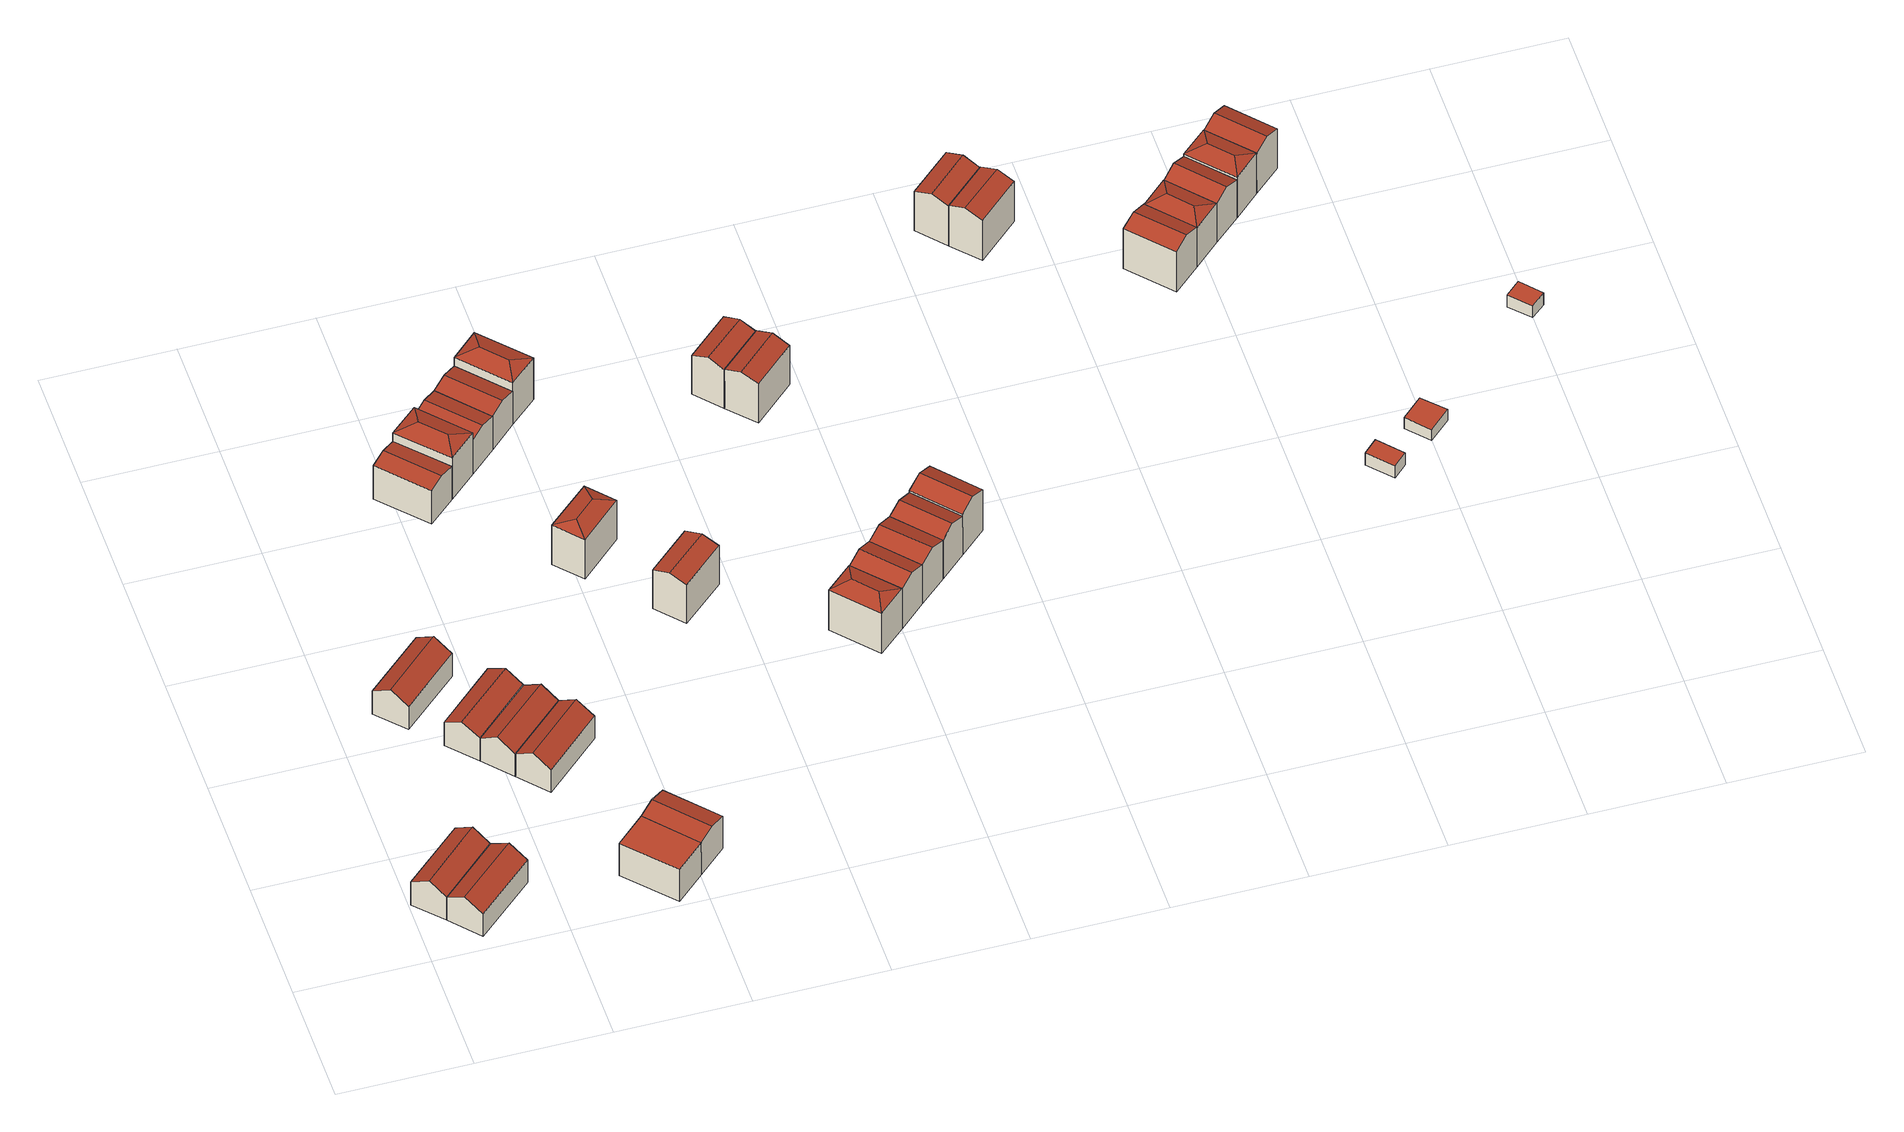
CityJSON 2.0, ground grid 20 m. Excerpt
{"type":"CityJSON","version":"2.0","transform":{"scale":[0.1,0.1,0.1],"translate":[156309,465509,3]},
"CityObjects":{
"building1":{"type":"Building","attributes":{"b3_bag_bag_overlap":0,"b3_bouwlagen":2,"b3_dak_type":"slanted","b3_extrusie":"standard","b3_h_dak_50p":6.68,"b3_h_dak_70p":7.96,"b3_h_dak_max":9.55,"b3_h_dak_min":6.18,"b3_h_maaiveld":3.21,"b3_is_glas_dak":false,"b3_kas_warenhuis":false,"b3_kwaliteitsindicator":true,"b3_mutatie_ahn3_ahn4":false,"b3_mutatie_ahn4_ahn5":false,"b3_n_nok":0,"b3_n_vlakken":2,"b3_opp_buitenmuur":53.81,"b3_opp_dak_plat":29.2,"b3_opp_dak_schuin":42.53,"b3_opp_grond":67.1,"b3_opp_scheidingsmuur":93.98,"b3_rmse_lod12":1.3,"b3_rmse_lod13":1.3,"b3_rmse_lod22":0.0344,"b3_t_run":37,"b3_val3dity_lod12":"[]","b3_val3dity_lod13":"[]","b3_val3dity_lod22":"[]","b3_volume_lod12":309.08,"b3_volume_lod13":309.08,"b3_volume_lod22":268.26,"geconstateerd":false,"oorspronkelijkbouwjaar":1988,"status":"Pand in gebruik"},"children":["building1-1"]},
"building1-1":{"type":"BuildingPart","parents":["building1"],"geometry":[{"type":"Solid","lod":"2.2","boundaries":[[[[0,1,2,3]],[[4,5,6,1,0]],[[7,6,5,8]],[[6,7,2,1]],[[7,8,9,3,2]],[[4,9,8,5]],[[9,4,0,3]]]],"semantics":{"surfaces":[{"type":"GroundSurface"},{"type":"WallSurface"},{"type":"RoofSurface"}],"values":[[0,1,2,1,1,2,1]]}}]},
"building2":{"type":"Building","attributes":{"b3_bag_bag_overlap":0,"b3_bouwlagen":2,"b3_dak_type":"slanted","b3_extrusie":"standard","b3_h_dak_50p":6.63,"b3_h_dak_70p":7.86,"b3_h_dak_max":9.57,"b3_h_dak_min":6.19,"b3_h_maaiveld":3.19,"b3_is_glas_dak":false,"b3_kas_warenhuis":false,"b3_kwaliteitsindicator":true,"b3_mutatie_ahn3_ahn4":false,"b3_mutatie_ahn4_ahn5":false,"b3_n_nok":0,"b3_n_vlakken":2,"b3_opp_buitenmuur":103.53,"b3_opp_dak_plat":30.66,"b3_opp_dak_schuin":43.78,"b3_opp_grond":69.69,"b3_opp_scheidingsmuur":47.04,"b3_rmse_lod12":1.31,"b3_rmse_lod13":1.31,"b3_rmse_lod22":0.0395,"b3_t_run":40,"b3_val3dity_lod12":"[]","b3_val3dity_lod13":"[]","b3_val3dity_lod22":"[]","b3_volume_lod12":323.99,"b3_volume_lod13":323.99,"b3_volume_lod22":280.21,"geconstateerd":false,"oorspronkelijkbouwjaar":1988,"status":"Pand in gebruik"},"children":["building2-1"]},
"building2-1":{"type":"BuildingPart","parents":["building2"],"geometry":[{"type":"Solid","lod":"2.2","boundaries":[[[[3,10,11,0]],[[9,12,13,10,3]],[[14,13,12,15]],[[13,14,11,10]],[[14,15,4,0,11]],[[9,4,15,12]],[[4,9,3,0]]]],"semantics":{"surfaces":[{"type":"GroundSurface"},{"type":"WallSurface"},{"type":"RoofSurface"}],"values":[[0,1,2,1,1,2,1]]}}]},
"building3":{"type":"Building","attributes":{"b3_bag_bag_overlap":0,"b3_bouwlagen":2,"b3_dak_type":"slanted","b3_extrusie":"standard","b3_h_dak_50p":6.63,"b3_h_dak_70p":7.82,"b3_h_dak_max":9.53,"b3_h_dak_min":6.21,"b3_h_maaiveld":3.19,"b3_is_glas_dak":false,"b3_kas_warenhuis":false,"b3_kwaliteitsindicator":true,"b3_mutatie_ahn3_ahn4":false,"b3_mutatie_ahn4_ahn5":false,"b3_n_nok":0,"b3_n_vlakken":2,"b3_opp_buitenmuur":102.47,"b3_opp_dak_plat":29.92,"b3_opp_dak_schuin":42.97,"b3_opp_grond":68.29,"b3_opp_scheidingsmuur":46.35,"b3_rmse_lod12":1.29,"b3_rmse_lod13":1.29,"b3_rmse_lod22":0.0383,"b3_t_run":54,"b3_val3dity_lod12":"[]","b3_val3dity_lod13":"[]","b3_val3dity_lod22":"[]","b3_volume_lod12":317.81,"b3_volume_lod13":317.81,"b3_volume_lod22":274.1,"geconstateerd":false,"oorspronkelijkbouwjaar":1988,"status":"Pand in gebruik"},"children":["building3-1"]},
"building3-1":{"type":"BuildingPart","parents":["building3"],"geometry":[{"type":"Solid","lod":"2.2","boundaries":[[[[16,17,18,19]],[[20,21,22,17,16]],[[23,22,21,24]],[[22,23,18,17]],[[23,24,25,19,18]],[[20,25,24,21]],[[25,20,16,19]]]],"semantics":{"surfaces":[{"type":"GroundSurface"},{"type":"WallSurface"},{"type":"RoofSurface"}],"values":[[0,1,2,1,1,2,1]]}}]},
"building4":{"type":"Building","attributes":{"b3_bag_bag_overlap":0,"b3_bouwlagen":2,"b3_dak_type":"slanted","b3_extrusie":"standard","b3_h_dak_50p":6.64,"b3_h_dak_70p":7.89,"b3_h_dak_max":9.53,"b3_h_dak_min":6.2,"b3_h_maaiveld":3.2,"b3_is_glas_dak":false,"b3_kas_warenhuis":false,"b3_kwaliteitsindicator":true,"b3_mutatie_ahn3_ahn4":false,"b3_mutatie_ahn4_ahn5":false,"b3_n_nok":0,"b3_n_vlakken":2,"b3_opp_buitenmuur":53.57,"b3_opp_dak_plat":29.32,"b3_opp_dak_schuin":41.68,"b3_opp_grond":66.52,"b3_opp_scheidingsmuur":93.16,"b3_rmse_lod12":1.3,"b3_rmse_lod13":1.3,"b3_rmse_lod22":0.0299,"b3_t_run":47,"b3_val3dity_lod12":"[]","b3_val3dity_lod13":"[]","b3_val3dity_lod22":"[]","b3_volume_lod12":310.29,"b3_volume_lod13":310.29,"b3_volume_lod22":265.9,"geconstateerd":false,"oorspronkelijkbouwjaar":1988,"status":"Pand in gebruik"},"children":["building4-1"]},
"building4-1":{"type":"BuildingPart","parents":["building4"],"geometry":[{"type":"Solid","lod":"2.2","boundaries":[[[[26,27,28,29]],[[30,31,32,33]],[[31,30,27,26]],[[30,33,34,28,27]],[[35,34,33,32]],[[34,35,29,28]],[[35,32,31,26,29]]]],"semantics":{"surfaces":[{"type":"GroundSurface"},{"type":"RoofSurface"},{"type":"WallSurface"}],"values":[[0,1,2,2,1,2,2]]}}]},
"building5":{"type":"Building","attributes":{"b3_bag_bag_overlap":0,"b3_bouwlagen":2,"b3_dak_type":"slanted","b3_extrusie":"standard","b3_h_dak_50p":6.59,"b3_h_dak_70p":7.83,"b3_h_dak_max":9.55,"b3_h_dak_min":6.19,"b3_h_maaiveld":3.2,"b3_is_glas_dak":false,"b3_kas_warenhuis":false,"b3_kwaliteitsindicator":true,"b3_mutatie_ahn3_ahn4":false,"b3_mutatie_ahn4_ahn5":false,"b3_n_nok":0,"b3_n_vlakken":2,"b3_opp_buitenmuur":53.67,"b3_opp_dak_plat":28.93,"b3_opp_dak_schuin":42.13,"b3_opp_grond":66.53,"b3_opp_scheidingsmuur":93.05,"b3_rmse_lod12":1.3,"b3_rmse_lod13":1.3,"b3_rmse_lod22":0.0255,"b3_t_run":35,"b3_val3dity_lod12":"[]","b3_val3dity_lod13":"[]","b3_val3dity_lod22":"[]","b3_volume_lod12":308.36,"b3_volume_lod13":308.36,"b3_volume_lod22":265.51,"geconstateerd":false,"oorspronkelijkbouwjaar":1988,"status":"Pand in gebruik"},"children":["building5-1"]},
"building5-1":{"type":"BuildingPart","parents":["building5"],"geometry":[{"type":"Solid","lod":"2.2","boundaries":[[[[28,36,37,29]],[[38,39,40,36,28]],[[41,40,39,42]],[[40,41,37,36]],[[41,42,43,29,37]],[[38,43,42,39]],[[43,38,28,29]]]],"semantics":{"surfaces":[{"type":"GroundSurface"},{"type":"WallSurface"},{"type":"RoofSurface"}],"values":[[0,1,2,1,1,2,1]]}}]},
"building6":{"type":"Building","attributes":{"b3_bag_bag_overlap":0,"b3_bouwlagen":2,"b3_dak_type":"slanted","b3_extrusie":"standard","b3_h_dak_50p":9.32,"b3_h_dak_70p":9.84,"b3_h_dak_max":10.56,"b3_h_dak_min":6.41,"b3_h_maaiveld":3.27,"b3_h_nok":10.6,"b3_is_glas_dak":false,"b3_kas_warenhuis":false,"b3_kwaliteitsindicator":true,"b3_mutatie_ahn3_ahn4":false,"b3_mutatie_ahn4_ahn5":false,"b3_n_nok":1,"b3_n_vlakken":3,"b3_opp_buitenmuur":58.43,"b3_opp_dak_plat":0,"b3_opp_dak_schuin":63.85,"b3_opp_grond":56.92,"b3_opp_scheidingsmuur":113.24,"b3_rmse_lod12":1.28,"b3_rmse_lod13":1.28,"b3_rmse_lod22":0.0562,"b3_t_run":38,"b3_val3dity_lod12":"[]","b3_val3dity_lod13":"[]","b3_val3dity_lod22":"[]","b3_volume_lod12":373.23,"b3_volume_lod13":373.23,"b3_volume_lod22":336.68,"geconstateerd":false,"oorspronkelijkbouwjaar":1988,"status":"Pand in gebruik"},"children":["building6-1"]},
"building6-1":{"type":"BuildingPart","parents":["building6"],"geometry":[{"type":"Solid","lod":"2.2","boundaries":[[[[44,45,46,47]],[[48,49,50,51]],[[51,50,45,44]],[[50,49,46,45]],[[49,48,47,46]],[[48,51,44,47]]]],"semantics":{"surfaces":[{"type":"GroundSurface"},{"type":"RoofSurface"},{"type":"WallSurface"}],"values":[[0,1,2,2,2,2]]}}]},
"building7":{"type":"Building","attributes":{"b3_bag_bag_overlap":0,"b3_bouwlagen":2,"b3_dak_type":"slanted","b3_extrusie":"standard","b3_h_dak_50p":6.61,"b3_h_dak_70p":7.84,"b3_h_dak_max":9.54,"b3_h_dak_min":6.19,"b3_h_maaiveld":3.2,"b3_is_glas_dak":false,"b3_kas_warenhuis":false,"b3_kwaliteitsindicator":true,"b3_mutatie_ahn3_ahn4":false,"b3_mutatie_ahn4_ahn5":false,"b3_n_nok":0,"b3_n_vlakken":2,"b3_opp_buitenmuur":53.47,"b3_opp_dak_plat":29.89,"b3_opp_dak_schuin":41.05,"b3_opp_grond":66.52,"b3_opp_scheidingsmuur":92.93,"b3_rmse_lod12":1.3,"b3_rmse_lod13":1.3,"b3_rmse_lod22":0.0457,"b3_t_run":44,"b3_val3dity_lod12":"[]","b3_val3dity_lod13":"[]","b3_val3dity_lod22":"[]","b3_volume_lod12":308.3,"b3_volume_lod13":308.3,"b3_volume_lod22":265.77,"geconstateerd":false,"oorspronkelijkbouwjaar":1988,"status":"Pand in gebruik"},"children":["building7-1"]},
"building7-1":{"type":"BuildingPart","parents":["building7"],"geometry":[{"type":"Solid","lod":"2.2","boundaries":[[[[37,36,52,53]],[[40,41,54,55]],[[41,40,36,37]],[[40,55,56,52,36]],[[57,56,55,54]],[[56,57,53,52]],[[57,54,41,37,53]]]],"semantics":{"surfaces":[{"type":"GroundSurface"},{"type":"RoofSurface"},{"type":"WallSurface"}],"values":[[0,1,2,2,1,2,2]]}}]},
"building8":{"type":"Building","attributes":{"b3_bag_bag_overlap":0,"b3_bouwlagen":2,"b3_dak_type":"slanted","b3_extrusie":"standard","b3_h_dak_50p":9.32,"b3_h_dak_70p":9.81,"b3_h_dak_max":10.58,"b3_h_dak_min":6.41,"b3_h_maaiveld":3.27,"b3_h_nok":10.6,"b3_is_glas_dak":false,"b3_kas_warenhuis":false,"b3_kwaliteitsindicator":true,"b3_mutatie_ahn3_ahn4":false,"b3_mutatie_ahn4_ahn5":false,"b3_n_nok":1,"b3_n_vlakken":3,"b3_opp_buitenmuur":55.81,"b3_opp_dak_plat":0,"b3_opp_dak_schuin":61.69,"b3_opp_grond":55.01,"b3_opp_scheidingsmuur":113.71,"b3_rmse_lod12":1.32,"b3_rmse_lod13":1.32,"b3_rmse_lod22":0.0422,"b3_t_run":38,"b3_val3dity_lod12":"[]","b3_val3dity_lod13":"[]","b3_val3dity_lod22":"[]","b3_volume_lod12":361.34,"b3_volume_lod13":361.34,"b3_volume_lod22":324.46,"geconstateerd":false,"oorspronkelijkbouwjaar":1988,"status":"Pand in gebruik"},"children":["building8-1"]},
"building8-1":{"type":"BuildingPart","parents":["building8"],"geometry":[{"type":"Solid","lod":"2.2","boundaries":[[[[58,44,47,59]],[[60,61,51,44,58]],[[48,51,61,62]],[[51,48,47,44]],[[48,62,63,59,47]],[[60,63,62,61]],[[63,60,58,59]]]],"semantics":{"surfaces":[{"type":"GroundSurface"},{"type":"WallSurface"},{"type":"RoofSurface"}],"values":[[0,1,2,1,1,2,1]]}}]},
"building9":{"type":"Building","attributes":{"b3_bag_bag_overlap":0,"b3_bouwlagen":2,"b3_dak_type":"slanted","b3_extrusie":"standard","b3_h_dak_50p":9.54,"b3_h_dak_70p":9.97,"b3_h_dak_max":10.55,"b3_h_dak_min":8.56,"b3_h_maaiveld":3.22,"b3_h_nok":10.55,"b3_is_glas_dak":false,"b3_kas_warenhuis":false,"b3_kwaliteitsindicator":true,"b3_mutatie_ahn3_ahn4":false,"b3_mutatie_ahn4_ahn5":false,"b3_n_nok":1,"b3_n_vlakken":2,"b3_opp_buitenmuur":58.13,"b3_opp_dak_plat":0,"b3_opp_dak_schuin":54.65,"b3_opp_grond":50.23,"b3_opp_scheidingsmuur":117.81,"b3_rmse_lod12":0.895,"b3_rmse_lod13":0.895,"b3_rmse_lod22":0.387,"b3_t_run":27,"b3_val3dity_lod12":"[]","b3_val3dity_lod13":"[]","b3_val3dity_lod22":"[]","b3_volume_lod12":338.14,"b3_volume_lod13":338.14,"b3_volume_lod22":318.32,"geconstateerd":false,"oorspronkelijkbouwjaar":1988,"status":"Pand in gebruik"},"children":["building9-1"]},
"building9-1":{"type":"BuildingPart","parents":["building9"],"geometry":[{"type":"Solid","lod":"2.2","boundaries":[[[[64,65,66,67]],[[68,69,70,71]],[[69,68,65,64]],[[68,71,72,66,65]],[[73,72,71,70]],[[72,73,67,66]],[[73,70,69,64,67]]]],"semantics":{"surfaces":[{"type":"GroundSurface"},{"type":"RoofSurface"},{"type":"WallSurface"}],"values":[[0,1,2,2,1,2,2]]}}]},
"building10":{"type":"Building","attributes":{"b3_bag_bag_overlap":0,"b3_bouwlagen":3,"b3_dak_type":"slanted","b3_extrusie":"standard","b3_h_dak_50p":11.19,"b3_h_dak_70p":11.61,"b3_h_dak_max":12.17,"b3_h_dak_min":8.57,"b3_h_maaiveld":3.2,"b3_h_nok":12.18,"b3_is_glas_dak":false,"b3_kas_warenhuis":false,"b3_kwaliteitsindicator":true,"b3_mutatie_ahn3_ahn4":false,"b3_mutatie_ahn4_ahn5":false,"b3_n_nok":2,"b3_n_vlakken":4,"b3_opp_buitenmuur":97.22,"b3_opp_dak_plat":0,"b3_opp_dak_schuin":56.24,"b3_opp_grond":51.82,"b3_opp_scheidingsmuur":119,"b3_rmse_lod12":1.68,"b3_rmse_lod13":1.68,"b3_rmse_lod22":0.319,"b3_t_run":33,"b3_val3dity_lod12":"[]","b3_val3dity_lod13":"[]","b3_val3dity_lod22":"[]","b3_volume_lod12":435.79,"b3_volume_lod13":435.79,"b3_volume_lod22":383.24,"geconstateerd":false,"oorspronkelijkbouwjaar":1988,"status":"Pand in gebruik"},"children":["building10-1"]},
"building10-1":{"type":"BuildingPart","parents":["building10"],"geometry":[{"type":"Solid","lod":"2.2","boundaries":[[[[67,66,74,75]],[[76,77,78,79]],[[77,76,66,67]],[[80,76,79]],[[76,80,74,66]],[[81,80,79,78]],[[80,81,75,74]],[[77,81,78]],[[81,77,67,75]]]],"semantics":{"surfaces":[{"type":"GroundSurface"},{"type":"RoofSurface"},{"type":"WallSurface"}],"values":[[0,1,2,1,2,1,2,1,2]]}}]},
"building11":{"type":"Building","attributes":{"b3_bag_bag_overlap":0,"b3_bouwlagen":2,"b3_dak_type":"slanted","b3_extrusie":"standard","b3_h_dak_50p":9.55,"b3_h_dak_70p":9.96,"b3_h_dak_max":10.55,"b3_h_dak_min":8.57,"b3_h_maaiveld":3.19,"b3_h_nok":10.57,"b3_is_glas_dak":false,"b3_kas_warenhuis":false,"b3_kwaliteitsindicator":true,"b3_mutatie_ahn3_ahn4":false,"b3_mutatie_ahn4_ahn5":false,"b3_n_nok":1,"b3_n_vlakken":2,"b3_opp_buitenmuur":58.34,"b3_opp_dak_plat":0,"b3_opp_dak_schuin":55.36,"b3_opp_grond":50.87,"b3_opp_scheidingsmuur":119.32,"b3_rmse_lod12":0.826,"b3_rmse_lod13":0.826,"b3_rmse_lod22":0.315,"b3_t_run":39,"b3_val3dity_lod12":"[]","b3_val3dity_lod13":"[]","b3_val3dity_lod22":"[]","b3_volume_lod12":343.58,"b3_volume_lod13":343.58,"b3_volume_lod22":324.06,"geconstateerd":false,"oorspronkelijkbouwjaar":1988,"status":"Pand in gebruik"},"children":["building11-1"]},
"building11-1":{"type":"BuildingPart","parents":["building11"],"geometry":[{"type":"Solid","lod":"2.2","boundaries":[[[[75,74,82,83]],[[84,85,86,87]],[[85,84,74,75]],[[84,87,88,82,74]],[[89,88,87,86]],[[88,89,83,82]],[[89,86,85,75,83]]]],"semantics":{"surfaces":[{"type":"GroundSurface"},{"type":"RoofSurface"},{"type":"WallSurface"}],"values":[[0,1,2,2,1,2,2]]}}]},
"building12":{"type":"Building","attributes":{"b3_bag_bag_overlap":0,"b3_bouwlagen":3,"b3_dak_type":"slanted","b3_extrusie":"standard","b3_h_dak_50p":11.04,"b3_h_dak_70p":11.08,"b3_h_dak_max":11.84,"b3_h_dak_min":8.91,"b3_h_maaiveld":3.18,"b3_h_nok":11.93,"b3_is_glas_dak":false,"b3_kas_warenhuis":false,"b3_kwaliteitsindicator":true,"b3_mutatie_ahn3_ahn4":false,"b3_mutatie_ahn4_ahn5":false,"b3_n_nok":3,"b3_n_vlakken":5,"b3_opp_buitenmuur":80.24,"b3_opp_dak_plat":9.08,"b3_opp_dak_schuin":44.63,"b3_opp_grond":45.23,"b3_opp_scheidingsmuur":123.12,"b3_rmse_lod12":1.07,"b3_rmse_lod13":1.07,"b3_rmse_lod22":0.298,"b3_t_run":40,"b3_val3dity_lod12":"[]","b3_val3dity_lod13":"[]","b3_val3dity_lod22":"[]","b3_volume_lod12":357.34,"b3_volume_lod13":357.34,"b3_volume_lod22":337.62,"geconstateerd":false,"oorspronkelijkbouwjaar":1988,"status":"Pand in gebruik"},"children":["building12-1"]},
"building12-1":{"type":"BuildingPart","parents":["building12"],"geometry":[{"type":"Solid","lod":"2.2","boundaries":[[[[90,91,92,93]],[[94,95,96]],[[95,94,91,90]],[[97,94,96,98]],[[94,97,92,91]],[[99,97,98]],[[97,99,93,92]],[[95,99,98,96]],[[99,95,90,93]]]],"semantics":{"surfaces":[{"type":"GroundSurface"},{"type":"RoofSurface"},{"type":"WallSurface"}],"values":[[0,1,2,1,2,1,2,1,2]]}}]},
"building13":{"type":"Building","attributes":{"b3_bag_bag_overlap":0,"b3_bouwlagen":2,"b3_dak_type":"slanted","b3_extrusie":"standard","b3_h_dak_50p":9.56,"b3_h_dak_70p":9.96,"b3_h_dak_max":10.56,"b3_h_dak_min":8.58,"b3_h_maaiveld":3.19,"b3_h_nok":10.57,"b3_is_glas_dak":false,"b3_kas_warenhuis":false,"b3_kwaliteitsindicator":true,"b3_mutatie_ahn3_ahn4":false,"b3_mutatie_ahn4_ahn5":false,"b3_n_nok":1,"b3_n_vlakken":2,"b3_opp_buitenmuur":58.34,"b3_opp_dak_plat":0,"b3_opp_dak_schuin":55.37,"b3_opp_grond":50.88,"b3_opp_scheidingsmuur":119.31,"b3_rmse_lod12":0.732,"b3_rmse_lod13":0.732,"b3_rmse_lod22":0.153,"b3_t_run":30,"b3_val3dity_lod12":"[]","b3_val3dity_lod13":"[]","b3_val3dity_lod22":"[]","b3_volume_lod12":343.53,"b3_volume_lod13":343.53,"b3_volume_lod22":324.14,"geconstateerd":false,"oorspronkelijkbouwjaar":1988,"status":"Pand in gebruik"},"children":["building13-1"]},
"building13-1":{"type":"BuildingPart","parents":["building13"],"geometry":[{"type":"Solid","lod":"2.2","boundaries":[[[[100,101,83,82]],[[102,103,104,105]],[[103,102,101,100]],[[102,105,89,83,101]],[[88,89,105,104]],[[89,88,82,83]],[[88,104,103,100,82]]]],"semantics":{"surfaces":[{"type":"GroundSurface"},{"type":"RoofSurface"},{"type":"WallSurface"}],"values":[[0,1,2,2,1,2,2]]}}]},
"building14":{"type":"Building","attributes":{"b3_bag_bag_overlap":0,"b3_bouwlagen":3,"b3_dak_type":"slanted","b3_extrusie":"standard","b3_h_dak_50p":11.17,"b3_h_dak_70p":11.62,"b3_h_dak_max":12.19,"b3_h_dak_min":8.56,"b3_h_maaiveld":3.2,"b3_h_nok":12.2,"b3_is_glas_dak":false,"b3_kas_warenhuis":false,"b3_kwaliteitsindicator":true,"b3_mutatie_ahn3_ahn4":true,"b3_mutatie_ahn4_ahn5":false,"b3_n_nok":1,"b3_n_vlakken":4,"b3_opp_buitenmuur":95.42,"b3_opp_dak_plat":0,"b3_opp_dak_schuin":56.17,"b3_opp_grond":51.27,"b3_opp_scheidingsmuur":119.2,"b3_rmse_lod12":1.63,"b3_rmse_lod13":1.63,"b3_rmse_lod22":0.206,"b3_t_run":38,"b3_val3dity_lod12":"[]","b3_val3dity_lod13":"[]","b3_val3dity_lod22":"[]","b3_volume_lod12":430.87,"b3_volume_lod13":430.87,"b3_volume_lod22":380.09,"geconstateerd":false,"oorspronkelijkbouwjaar":1988,"status":"Pand in gebruik"},"children":["building14-1"]},
"building14-1":{"type":"BuildingPart","parents":["building14"],"geometry":[{"type":"Solid","lod":"2.2","boundaries":[[[[101,100,106,107]],[[108,109,110,111]],[[109,108,100,101]],[[112,108,111]],[[108,112,106,100]],[[113,112,111,110]],[[112,113,107,106]],[[109,113,110]],[[113,109,101,107]]]],"semantics":{"surfaces":[{"type":"GroundSurface"},{"type":"RoofSurface"},{"type":"WallSurface"}],"values":[[0,1,2,1,2,1,2,1,2]]}}]},
"building15":{"type":"Building","attributes":{"b3_bag_bag_overlap":0,"b3_bouwlagen":3,"b3_dak_type":"slanted","b3_extrusie":"standard","b3_h_dak_50p":10.29,"b3_h_dak_70p":10.95,"b3_h_dak_max":11.84,"b3_h_dak_min":8.92,"b3_h_maaiveld":3.18,"b3_h_nok":11.9,"b3_is_glas_dak":false,"b3_kas_warenhuis":false,"b3_kwaliteitsindicator":true,"b3_mutatie_ahn3_ahn4":false,"b3_mutatie_ahn4_ahn5":false,"b3_n_nok":1,"b3_n_vlakken":2,"b3_opp_buitenmuur":63.36,"b3_opp_dak_plat":0,"b3_opp_dak_schuin":56.62,"b3_opp_grond":46.38,"b3_opp_scheidingsmuur":122.65,"b3_rmse_lod12":1.08,"b3_rmse_lod13":1.08,"b3_rmse_lod22":0.0892,"b3_t_run":37,"b3_val3dity_lod12":"[]","b3_val3dity_lod13":"[]","b3_val3dity_lod22":"[]","b3_volume_lod12":361.31,"b3_volume_lod13":361.31,"b3_volume_lod22":335.56,"geconstateerd":false,"oorspronkelijkbouwjaar":1988,"status":"Pand in gebruik"},"children":["building15-1"]},
"building15-1":{"type":"BuildingPart","parents":["building15"],"geometry":[{"type":"Solid","lod":"2.2","boundaries":[[[[114,115,116,117]],[[118,119,120,121]],[[119,118,115,114]],[[118,121,122,116,115]],[[123,122,121,120]],[[122,123,117,116]],[[123,120,119,114,117]]]],"semantics":{"surfaces":[{"type":"GroundSurface"},{"type":"RoofSurface"},{"type":"WallSurface"}],"values":[[0,1,2,2,1,2,2]]}}]},
"building16":{"type":"Building","attributes":{"b3_bag_bag_overlap":0,"b3_bouwlagen":3,"b3_dak_type":"slanted","b3_extrusie":"standard","b3_h_dak_50p":11.18,"b3_h_dak_70p":11.37,"b3_h_dak_max":11.97,"b3_h_dak_min":9.06,"b3_h_maaiveld":3.28,"b3_h_nok":12.03,"b3_is_glas_dak":false,"b3_kas_warenhuis":false,"b3_kwaliteitsindicator":true,"b3_mutatie_ahn3_ahn4":false,"b3_mutatie_ahn4_ahn5":false,"b3_n_nok":2,"b3_n_vlakken":5,"b3_opp_buitenmuur":76.11,"b3_opp_dak_plat":5.03,"b3_opp_dak_schuin":54.46,"b3_opp_grond":45.54,"b3_opp_scheidingsmuur":123.75,"b3_rmse_lod12":1.14,"b3_rmse_lod13":1.14,"b3_rmse_lod22":0.148,"b3_t_run":43,"b3_val3dity_lod12":"[]","b3_val3dity_lod13":"[]","b3_val3dity_lod22":"[]","b3_volume_lod12":369.44,"b3_volume_lod13":369.44,"b3_volume_lod22":338.1,"geconstateerd":false,"oorspronkelijkbouwjaar":1988,"status":"Pand in gebruik"},"children":["building16-1"]},
"building16-1":{"type":"BuildingPart","parents":["building16"],"geometry":[{"type":"Solid","lod":"2.2","boundaries":[[[[124,125,126,127]],[[128,129,130,131]],[[129,128,125,124]],[[132,128,131]],[[128,132,126,125]],[[133,132,131,130]],[[132,133,127,126]],[[129,133,130]],[[133,129,124,127]]]],"semantics":{"surfaces":[{"type":"GroundSurface"},{"type":"RoofSurface"},{"type":"WallSurface"}],"values":[[0,1,2,1,2,1,2,1,2]]}}]},
"building17":{"type":"Building","attributes":{"b3_bag_bag_overlap":0,"b3_bouwlagen":3,"b3_dak_type":"slanted","b3_extrusie":"standard","b3_h_dak_50p":11.11,"b3_h_dak_70p":11.19,"b3_h_dak_max":11.96,"b3_h_dak_min":9.06,"b3_h_maaiveld":3.29,"b3_h_nok":12.04,"b3_is_glas_dak":false,"b3_kas_warenhuis":false,"b3_kwaliteitsindicator":true,"b3_mutatie_ahn3_ahn4":false,"b3_mutatie_ahn4_ahn5":false,"b3_n_nok":1,"b3_n_vlakken":4,"b3_opp_buitenmuur":68.41,"b3_opp_dak_plat":2.27,"b3_opp_dak_schuin":56.65,"b3_opp_grond":46.34,"b3_opp_scheidingsmuur":123.43,"b3_rmse_lod12":1.04,"b3_rmse_lod13":1.04,"b3_rmse_lod22":0.264,"b3_t_run":29,"b3_val3dity_lod12":"[]","b3_val3dity_lod13":"[]","b3_val3dity_lod22":"[]","b3_volume_lod12":366.34,"b3_volume_lod13":366.34,"b3_volume_lod22":338.08,"geconstateerd":false,"oorspronkelijkbouwjaar":1988,"status":"Pand in gebruik"},"children":["building17-1"]},
"building17-1":{"type":"BuildingPart","parents":["building17"],"geometry":[{"type":"Solid","lod":"2.2","boundaries":[[[[134,135,125,124]],[[136,137,138,139]],[[137,136,135,134]],[[136,139,140,125,135]],[[141,140,139,138]],[[140,141,124,125]],[[141,138,137,134,124]]]],"semantics":{"surfaces":[{"type":"GroundSurface"},{"type":"RoofSurface"},{"type":"WallSurface"}],"values":[[0,1,2,2,1,2,2]]}}]},
"building18":{"type":"Building","attributes":{"b3_bag_bag_overlap":0,"b3_bouwlagen":3,"b3_dak_type":"slanted","b3_extrusie":"standard","b3_h_dak_50p":10.33,"b3_h_dak_70p":11.01,"b3_h_dak_max":11.88,"b3_h_dak_min":9.03,"b3_h_maaiveld":3.23,"b3_h_nok":11.91,"b3_is_glas_dak":false,"b3_kas_warenhuis":false,"b3_kwaliteitsindicator":true,"b3_mutatie_ahn3_ahn4":false,"b3_mutatie_ahn4_ahn5":false,"b3_n_nok":1,"b3_n_vlakken":2,"b3_opp_buitenmuur":61.63,"b3_opp_dak_plat":0,"b3_opp_dak_schuin":53.72,"b3_opp_grond":44.21,"b3_opp_scheidingsmuur":121.01,"b3_rmse_lod12":1.06,"b3_rmse_lod13":1.06,"b3_rmse_lod22":0.0859,"b3_t_run":27,"b3_val3dity_lod12":"[]","b3_val3dity_lod13":"[]","b3_val3dity_lod22":"[]","b3_volume_lod12":344.9,"b3_volume_lod13":344.9,"b3_volume_lod22":319.92,"geconstateerd":false,"oorspronkelijkbouwjaar":1988,"status":"Pand in gebruik"},"children":["building18-1"]},
"building18-1":{"type":"BuildingPart","parents":["building18"],"geometry":[{"type":"Solid","lod":"2.2","boundaries":[[[[142,143,144,145]],[[146,147,148,143,142]],[[149,148,147,150]],[[148,149,144,143]],[[149,150,151,145,144]],[[146,151,150,147]],[[151,146,142,145]]]],"semantics":{"surfaces":[{"type":"GroundSurface"},{"type":"WallSurface"},{"type":"RoofSurface"}],"values":[[0,1,2,1,1,2,1]]}}]},
"building19":{"type":"Building","attributes":{"b3_bag_bag_overlap":0,"b3_bouwlagen":3,"b3_dak_type":"slanted","b3_extrusie":"standard","b3_h_dak_50p":10.45,"b3_h_dak_70p":11.1,"b3_h_dak_max":11.97,"b3_h_dak_min":9.03,"b3_h_maaiveld":3.28,"b3_h_nok":12.01,"b3_is_glas_dak":false,"b3_kas_warenhuis":false,"b3_kwaliteitsindicator":true,"b3_mutatie_ahn3_ahn4":false,"b3_mutatie_ahn4_ahn5":false,"b3_n_nok":1,"b3_n_vlakken":2,"b3_opp_buitenmuur":63.07,"b3_opp_dak_plat":0,"b3_opp_dak_schuin":57.73,"b3_opp_grond":47.14,"b3_opp_scheidingsmuur":123.08,"b3_rmse_lod12":1.06,"b3_rmse_lod13":1.06,"b3_rmse_lod22":0.0877,"b3_t_run":26,"b3_val3dity_lod12":"[]","b3_val3dity_lod13":"[]","b3_val3dity_lod22":"[]","b3_volume_lod12":366.93,"b3_volume_lod13":366.93,"b3_volume_lod22":339.98,"geconstateerd":false,"oorspronkelijkbouwjaar":1988,"status":"Pand in gebruik"},"children":["building19-1"]},
"building19-1":{"type":"BuildingPart","parents":["building19"],"geometry":[{"type":"Solid","lod":"2.2","boundaries":[[[[152,153,135,134]],[[154,155,156,157]],[[155,154,153,152]],[[154,157,158,135,153]],[[159,158,157,156]],[[158,159,134,135]],[[159,156,155,152,134]]]],"semantics":{"surfaces":[{"type":"GroundSurface"},{"type":"RoofSurface"},{"type":"WallSurface"}],"values":[[0,1,2,2,1,2,2]]}}]},
"building20":{"type":"Building","attributes":{"b3_bag_bag_overlap":0,"b3_bouwlagen":3,"b3_dak_type":"slanted","b3_extrusie":"standard","b3_h_dak_50p":10.74,"b3_h_dak_70p":11.07,"b3_h_dak_max":11.75,"b3_h_dak_min":8.98,"b3_h_maaiveld":3.23,"b3_h_nok":11.88,"b3_is_glas_dak":false,"b3_kas_warenhuis":false,"b3_kwaliteitsindicator":true,"b3_mutatie_ahn3_ahn4":false,"b3_mutatie_ahn4_ahn5":false,"b3_n_nok":3,"b3_n_vlakken":4,"b3_opp_buitenmuur":72.36,"b3_opp_dak_plat":0,"b3_opp_dak_schuin":55.43,"b3_opp_grond":45.6,"b3_opp_scheidingsmuur":120.79,"b3_rmse_lod12":1.02,"b3_rmse_lod13":1.02,"b3_rmse_lod22":0.135,"b3_t_run":30,"b3_val3dity_lod12":"[]","b3_val3dity_lod13":"[]","b3_val3dity_lod22":"[]","b3_volume_lod12":357.66,"b3_volume_lod13":357.66,"b3_volume_lod22":331.91,"geconstateerd":false,"oorspronkelijkbouwjaar":1988,"status":"Pand in gebruik"},"children":["building20-1"]},
"building20-1":{"type":"BuildingPart","parents":["building20"],"geometry":[{"type":"Solid","lod":"2.2","boundaries":[[[[142,145,160,161]],[[162,163,164,165]],[[163,162,145,142]],[[162,165,166,160,145]],[[167,166,165,164]],[[166,167,161,160]],[[167,164,163,142,161]]]],"semantics":{"surfaces":[{"type":"GroundSurface"},{"type":"RoofSurface"},{"type":"WallSurface"}],"values":[[0,1,2,2,1,2,2]]}}]},
"building21":{"type":"Building","attributes":{"b3_bag_bag_overlap":0,"b3_bouwlagen":3,"b3_dak_type":"slanted","b3_extrusie":"standard","b3_h_dak_50p":10.46,"b3_h_dak_70p":11.08,"b3_h_dak_max":11.97,"b3_h_dak_min":9.04,"b3_h_maaiveld":3.28,"b3_h_nok":12,"b3_is_glas_dak":false,"b3_kas_warenhuis":false,"b3_kwaliteitsindicator":true,"b3_mutatie_ahn3_ahn4":false,"b3_mutatie_ahn4_ahn5":false,"b3_n_nok":1,"b3_n_vlakken":2,"b3_opp_buitenmuur":60.21,"b3_opp_dak_plat":0,"b3_opp_dak_schuin":55,"b3_opp_grond":44.92,"b3_opp_scheidingsmuur":122.92,"b3_rmse_lod12":1.06,"b3_rmse_lod13":1.06,"b3_rmse_lod22":0.0851,"b3_t_run":33,"b3_val3dity_lod12":"[]","b3_val3dity_lod13":"[]","b3_val3dity_lod22":"[]","b3_volume_lod12":349.82,"b3_volume_lod13":349.82,"b3_volume_lod22":323.85,"geconstateerd":false,"oorspronkelijkbouwjaar":1988,"status":"Pand in gebruik"},"children":["building21-1"]},
"building21-1":{"type":"BuildingPart","parents":["building21"],"geometry":[{"type":"Solid","lod":"2.2","boundaries":[[[[153,152,168,169]],[[155,154,170,171]],[[154,155,152,153]],[[155,171,172,168,152]],[[173,172,171,170]],[[172,173,169,168]],[[173,170,154,153,169]]]],"semantics":{"surfaces":[{"type":"GroundSurface"},{"type":"RoofSurface"},{"type":"WallSurface"}],"values":[[0,1,2,2,1,2,2]]}}]},
"building22":{"type":"Building","attributes":{"b3_bag_bag_overlap":0,"b3_bouwlagen":3,"b3_dak_type":"slanted","b3_extrusie":"standard","b3_h_dak_50p":11.35,"b3_h_dak_70p":11.48,"b3_h_dak_max":11.93,"b3_h_dak_min":9.08,"b3_h_maaiveld":3.31,"b3_is_glas_dak":false,"b3_kas_warenhuis":false,"b3_kwaliteitsindicator":true,"b3_mutatie_ahn3_ahn4":false,"b3_mutatie_ahn4_ahn5":false,"b3_n_nok":0,"b3_n_vlakken":4,"b3_opp_buitenmuur":92.77,"b3_opp_dak_plat":30.55,"b3_opp_dak_schuin":22.85,"b3_opp_grond":45.69,"b3_opp_scheidingsmuur":115.16,"b3_rmse_lod12":1.13,"b3_rmse_lod13":1.13,"b3_rmse_lod22":0.239,"b3_t_run":30,"b3_val3dity_lod12":"[]","b3_val3dity_lod13":"[]","b3_val3dity_lod22":"[]","b3_volume_lod12":374.37,"b3_volume_lod13":374.37,"b3_volume_lod22":346.49,"geconstateerd":false,"oorspronkelijkbouwjaar":1988,"status":"Pand in gebruik"},"children":["building22-1"]},
"building22-1":{"type":"BuildingPart","parents":["building22"],"geometry":[{"type":"Solid","lod":"2.2","boundaries":[[[[169,168,174,175]],[[176,177,178,179]],[[177,176,168,169]],[[176,179,180,174,168]],[[181,180,179,178]],[[180,181,175,174]],[[181,178,177,169,175]]]],"semantics":{"surfaces":[{"type":"GroundSurface"},{"type":"RoofSurface"},{"type":"WallSurface"}],"values":[[0,1,2,2,1,2,2]]}}]},
"building23":{"type":"Building","attributes":{"b3_bag_bag_overlap":0,"b3_bouwlagen":3,"b3_dak_type":"slanted","b3_extrusie":"standard","b3_h_dak_50p":10.56,"b3_h_dak_70p":11.07,"b3_h_dak_max":11.86,"b3_h_dak_min":8.97,"b3_h_maaiveld":3.21,"b3_h_nok":11.89,"b3_is_glas_dak":false,"b3_kas_warenhuis":false,"b3_kwaliteitsindicator":true,"b3_mutatie_ahn3_ahn4":false,"b3_mutatie_ahn4_ahn5":false,"b3_n_nok":3,"b3_n_vlakken":4,"b3_opp_buitenmuur":70.29,"b3_opp_dak_plat":0,"b3_opp_dak_schuin":57.76,"b3_opp_grond":46.78,"b3_opp_scheidingsmuur":124.09,"b3_rmse_lod12":1.07,"b3_rmse_lod13":1.07,"b3_rmse_lod22":0.142,"b3_t_run":30,"b3_val3dity_lod12":"[]","b3_val3dity_lod13":"[]","b3_val3dity_lod22":"[]","b3_volume_lod12":368.39,"b3_volume_lod13":368.39,"b3_volume_lod22":341.59,"geconstateerd":false,"oorspronkelijkbouwjaar":1988,"status":"Pand in gebruik"},"children":["building23-1"]},
"building23-1":{"type":"BuildingPart","parents":["building23"],"geometry":[{"type":"Solid","lod":"2.2","boundaries":[[[[182,183,184,185]],[[186,187,188,183,182]],[[189,188,187,190]],[[188,189,184,183]],[[189,190,191,185,184]],[[186,191,190,187]],[[191,186,182,185]]]],"semantics":{"surfaces":[{"type":"GroundSurface"},{"type":"WallSurface"},{"type":"RoofSurface"}],"values":[[0,1,2,1,1,2,1]]}}]},
"building24":{"type":"Building","attributes":{"b3_bag_bag_overlap":0,"b3_bouwlagen":3,"b3_dak_type":"slanted","b3_extrusie":"standard","b3_h_dak_50p":10.62,"b3_h_dak_70p":11.28,"b3_h_dak_max":11.86,"b3_h_dak_min":8.99,"b3_h_maaiveld":3.21,"b3_h_nok":11.64,"b3_is_glas_dak":false,"b3_kas_warenhuis":false,"b3_kwaliteitsindicator":true,"b3_mutatie_ahn3_ahn4":false,"b3_mutatie_ahn4_ahn5":false,"b3_n_nok":2,"b3_n_vlakken":3,"b3_opp_buitenmuur":68.73,"b3_opp_dak_plat":0,"b3_opp_dak_schuin":53.86,"b3_opp_grond":45.6,"b3_opp_scheidingsmuur":123.02,"b3_rmse_lod12":1.21,"b3_rmse_lod13":1.21,"b3_rmse_lod22":0.149,"b3_t_run":30,"b3_val3dity_lod12":"[]","b3_val3dity_lod13":"[]","b3_val3dity_lod22":"[]","b3_volume_lod12":368.86,"b3_volume_lod13":368.86,"b3_volume_lod22":334.79,"geconstateerd":false,"oorspronkelijkbouwjaar":1988,"status":"Pand in gebruik"},"children":["building24-1"]},
"building24-1":{"type":"BuildingPart","parents":["building24"],"geometry":[{"type":"Solid","lod":"2.2","boundaries":[[[[192,193,182,185]],[[194,195,196,197]],[[195,194,193,192]],[[194,197,198,182,193]],[[199,198,197,196]],[[198,199,185,182]],[[199,196,195,192,185]]]],"semantics":{"surfaces":[{"type":"GroundSurface"},{"type":"RoofSurface"},{"type":"WallSurface"}],"values":[[0,1,2,2,1,2,2]]}}]},
"building25":{"type":"Building","attributes":{"b3_bag_bag_overlap":0,"b3_bouwlagen":3,"b3_dak_type":"slanted","b3_extrusie":"standard","b3_h_dak_50p":10.85,"b3_h_dak_70p":11.38,"b3_h_dak_max":11.96,"b3_h_dak_min":9.06,"b3_h_maaiveld":3.32,"b3_h_nok":11.81,"b3_is_glas_dak":false,"b3_kas_warenhuis":false,"b3_kwaliteitsindicator":true,"b3_mutatie_ahn3_ahn4":false,"b3_mutatie_ahn4_ahn5":false,"b3_n_nok":2,"b3_n_vlakken":3,"b3_opp_buitenmuur":71.15,"b3_opp_dak_plat":0,"b3_opp_dak_schuin":52.81,"b3_opp_grond":46.08,"b3_opp_scheidingsmuur":122.63,"b3_rmse_lod12":1.25,"b3_rmse_lod13":1.25,"b3_rmse_lod22":0.297,"b3_t_run":26,"b3_val3dity_lod12":"[]","b3_val3dity_lod13":"[]","b3_val3dity_lod22":"[]","b3_volume_lod12":371.68,"b3_volume_lod13":371.68,"b3_volume_lod22":339.09,"geconstateerd":false,"oorspronkelijkbouwjaar":1988,"status":"Pand in gebruik"},"children":["building25-1"]},
"building25-1":{"type":"BuildingPart","parents":["building25"],"geometry":[{"type":"Solid","lod":"2.2","boundaries":[[[[200,201,202,203]],[[204,205,206,201,200]],[[207,206,205,208]],[[206,207,202,201]],[[207,208,209,203,202]],[[204,209,208,205]],[[209,204,200,203]]]],"semantics":{"surfaces":[{"type":"GroundSurface"},{"type":"WallSurface"},{"type":"RoofSurface"}],"values":[[0,1,2,1,1,2,1]]}}]},
"building26":{"type":"Building","attributes":{"b3_bag_bag_overlap":0,"b3_bouwlagen":3,"b3_dak_type":"slanted","b3_extrusie":"standard","b3_h_dak_50p":11.18,"b3_h_dak_70p":11.21,"b3_h_dak_max":11.6,"b3_h_dak_min":8.99,"b3_h_maaiveld":3.29,"b3_h_nok":11.98,"b3_is_glas_dak":false,"b3_kas_warenhuis":false,"b3_kwaliteitsindicator":true,"b3_mutatie_ahn3_ahn4":false,"b3_mutatie_ahn4_ahn5":false,"b3_n_nok":3,"b3_n_vlakken":6,"b3_opp_buitenmuur":83.15,"b3_opp_dak_plat":0,"b3_opp_dak_schuin":55.25,"b3_opp_grond":46.11,"b3_opp_scheidingsmuur":122.43,"b3_rmse_lod12":0.95,"b3_rmse_lod13":0.95,"b3_rmse_lod22":0.261,"b3_t_run":29,"b3_val3dity_lod12":"[]","b3_val3dity_lod13":"[]","b3_val3dity_lod22":"[]","b3_volume_lod12":366.15,"b3_volume_lod13":366.15,"b3_volume_lod22":347.28,"geconstateerd":false,"oorspronkelijkbouwjaar":1988,"status":"Pand in gebruik"},"children":["building26-1"]},
"building26-1":{"type":"BuildingPart","parents":["building26"],"geometry":[{"type":"Solid","lod":"2.2","boundaries":[[[[200,203,210,211]],[[212,213,214,215]],[[213,212,203,200]],[[216,212,215]],[[212,216,210,203]],[[217,216,215,214]],[[216,217,211,210]],[[213,217,214]],[[217,213,200,211]]]],"semantics":{"surfaces":[{"type":"GroundSurface"},{"type":"RoofSurface"},{"type":"WallSurface"}],"values":[[0,1,2,1,2,1,2,1,2]]}}]},
"building27":{"type":"Building","attributes":{"b3_dak_type":"slanted","b3_extrusie":"standard","b3_h_dak_50p":5.74,"b3_h_dak_70p":5.82,"b3_h_dak_max":5.93,"b3_h_dak_min":5.44,"b3_h_maaiveld":3.4,"b3_is_glas_dak":false,"b3_kas_warenhuis":false,"b3_kwaliteitsindicator":true,"b3_mutatie_ahn3_ahn4":false,"b3_mutatie_ahn4_ahn5":false,"b3_n_nok":0,"b3_n_vlakken":1,"b3_opp_buitenmuur":35.74,"b3_opp_dak_plat":0,"b3_opp_dak_schuin":13.8,"b3_opp_grond":13.66,"b3_opp_scheidingsmuur":0,"b3_rmse_lod12":0.17,"b3_rmse_lod13":0.17,"b3_rmse_lod22":0.121,"b3_t_run":10,"b3_val3dity_lod12":"[]","b3_val3dity_lod13":"[]","b3_val3dity_lod22":"[]","b3_volume_lod12":32.96,"b3_volume_lod13":32.96,"b3_volume_lod22":31.97,"geconstateerd":false,"oorspronkelijkbouwjaar":2000,"status":"Pand in gebruik"},"children":["building27-1"]},
"building27-1":{"type":"BuildingPart","parents":["building27"],"geometry":[{"type":"Solid","lod":"2.2","boundaries":[[[[218,219,220,221]],[[222,223,224,225]],[[225,224,219,218]],[[224,223,220,219]],[[223,222,221,220]],[[222,225,218,221]]]],"semantics":{"surfaces":[{"type":"GroundSurface"},{"type":"RoofSurface"},{"type":"WallSurface"}],"values":[[0,1,2,2,2,2]]}}]},
"building28":{"type":"Building","attributes":{"b3_bag_bag_overlap":0,"b3_bouwlagen":3,"b3_dak_type":"slanted","b3_extrusie":"standard","b3_h_dak_50p":10.45,"b3_h_dak_70p":11.05,"b3_h_dak_max":11.95,"b3_h_dak_min":9.03,"b3_h_maaiveld":3.29,"b3_h_nok":11.97,"b3_is_glas_dak":false,"b3_kas_warenhuis":false,"b3_kwaliteitsindicator":true,"b3_mutatie_ahn3_ahn4":false,"b3_mutatie_ahn4_ahn5":false,"b3_n_nok":1,"b3_n_vlakken":2,"b3_opp_buitenmuur":62.75,"b3_opp_dak_plat":0,"b3_opp_dak_schuin":56.72,"b3_opp_grond":46.46,"b3_opp_scheidingsmuur":122.02,"b3_rmse_lod12":1.06,"b3_rmse_lod13":1.06,"b3_rmse_lod22":0.0699,"b3_t_run":24,"b3_val3dity_lod12":"[]","b3_val3dity_lod13":"[]","b3_val3dity_lod22":"[]","b3_volume_lod12":360.79,"b3_volume_lod13":360.79,"b3_volume_lod22":334.19,"geconstateerd":false,"oorspronkelijkbouwjaar":1988,"status":"Pand in gebruik"},"children":["building28-1"]},
"building28-1":{"type":"BuildingPart","parents":["building28"],"geometry":[{"type":"Solid","lod":"2.2","boundaries":[[[[211,210,226,227]],[[228,229,230,231]],[[229,228,210,211]],[[228,231,232,226,210]],[[233,232,231,230]],[[232,233,227,226]],[[233,230,229,211,227]]]],"semantics":{"surfaces":[{"type":"GroundSurface"},{"type":"RoofSurface"},{"type":"WallSurface"}],"values":[[0,1,2,2,1,2,2]]}}]},
"building29":{"type":"Building","attributes":{"b3_dak_type":"horizontal","b3_extrusie":"standard","b3_h_dak_50p":5.62,"b3_h_dak_70p":5.72,"b3_h_dak_max":5.88,"b3_h_dak_min":5.3,"b3_h_maaiveld":3.47,"b3_is_glas_dak":false,"b3_kas_warenhuis":false,"b3_kwaliteitsindicator":true,"b3_mutatie_ahn3_ahn4":false,"b3_mutatie_ahn4_ahn5":false,"b3_n_nok":0,"b3_n_vlakken":1,"b3_opp_buitenmuur":37.75,"b3_opp_dak_plat":19.23,"b3_opp_dak_schuin":0,"b3_opp_grond":19.22,"b3_opp_scheidingsmuur":0,"b3_rmse_lod12":0.315,"b3_rmse_lod13":0.315,"b3_rmse_lod22":0.313,"b3_t_run":13,"b3_val3dity_lod12":"[]","b3_val3dity_lod13":"[]","b3_val3dity_lod22":"[]","b3_volume_lod12":43.41,"b3_volume_lod13":43.41,"b3_volume_lod22":41.36,"geconstateerd":false,"oorspronkelijkbouwjaar":1999,"status":"Pand in gebruik"},"children":["building29-1"]},
"building29-1":{"type":"BuildingPart","parents":["building29"],"geometry":[{"type":"Solid","lod":"2.2","boundaries":[[[[234,235,236,237]],[[238,239,240,241]],[[241,240,235,234]],[[240,239,236,235]],[[239,238,237,236]],[[238,241,234,237]]]],"semantics":{"surfaces":[{"type":"GroundSurface"},{"type":"RoofSurface"},{"type":"WallSurface"}],"values":[[0,1,2,2,2,2]]}}]},
"building30":{"type":"Building","attributes":{"b3_bag_bag_overlap":0,"b3_bouwlagen":3,"b3_dak_type":"slanted","b3_extrusie":"standard","b3_h_dak_50p":11.31,"b3_h_dak_70p":11.46,"b3_h_dak_max":11.95,"b3_h_dak_min":9,"b3_h_maaiveld":3.29,"b3_h_nok":11.73,"b3_is_glas_dak":false,"b3_kas_warenhuis":false,"b3_kwaliteitsindicator":true,"b3_mutatie_ahn3_ahn4":false,"b3_mutatie_ahn4_ahn5":false,"b3_n_nok":2,"b3_n_vlakken":4,"b3_opp_buitenmuur":83.53,"b3_opp_dak_plat":14.23,"b3_opp_dak_schuin":44.94,"b3_opp_grond":44.99,"b3_opp_scheidingsmuur":122.22,"b3_rmse_lod12":1.08,"b3_rmse_lod13":1.08,"b3_rmse_lod22":0.19,"b3_t_run":43,"b3_val3dity_lod12":"[]","b3_val3dity_lod13":"[]","b3_val3dity_lod22":"[]","b3_volume_lod12":368.24,"b3_volume_lod13":368.24,"b3_volume_lod22":341.83,"geconstateerd":false,"oorspronkelijkbouwjaar":1988,"status":"Pand in gebruik"},"children":["building30-1"]},
"building30-1":{"type":"BuildingPart","parents":["building30"],"geometry":[{"type":"Solid","lod":"2.2","boundaries":[[[[227,226,242,243]],[[244,245,246,247]],[[245,244,226,227]],[[248,244,247]],[[244,248,242,226]],[[249,248,247,246]],[[248,249,243,242]],[[245,249,246]],[[249,245,227,243]]]],"semantics":{"surfaces":[{"type":"GroundSurface"},{"type":"RoofSurface"},{"type":"WallSurface"}],"values":[[0,1,2,1,2,1,2,1,2]]}}]},
"building31":{"type":"Building","attributes":{"b3_bag_bag_overlap":0,"b3_bouwlagen":3,"b3_dak_type":"slanted","b3_extrusie":"standard","b3_h_dak_50p":11.27,"b3_h_dak_70p":11.3,"b3_h_dak_max":11.8,"b3_h_dak_min":8.99,"b3_h_maaiveld":3.29,"b3_is_glas_dak":false,"b3_kas_warenhuis":false,"b3_kwaliteitsindicator":true,"b3_mutatie_ahn3_ahn4":false,"b3_mutatie_ahn4_ahn5":false,"b3_n_nok":0,"b3_n_vlakken":4,"b3_opp_buitenmuur":89.94,"b3_opp_dak_plat":35.49,"b3_opp_dak_schuin":40.5,"b3_opp_grond":47,"b3_opp_scheidingsmuur":121.95,"b3_rmse_lod12":1.01,"b3_rmse_lod13":1.01,"b3_rmse_lod22":0.227,"b3_t_run":29,"b3_val3dity_lod12":"[]","b3_val3dity_lod13":"[]","b3_val3dity_lod22":"[]","b3_volume_lod12":377.28,"b3_volume_lod13":377.28,"b3_volume_lod22":358.86,"geconstateerd":false,"oorspronkelijkbouwjaar":1988,"status":"Pand in gebruik"},"children":["building31-1"]},
"building31-1":{"type":"BuildingPart","parents":["building31"],"geometry":[{"type":"Solid","lod":"2.2","boundaries":[[[[243,242,250,251]],[[252,253,254,255]],[[253,252,242,243]],[[252,255,256,250,242]],[[257,256,255,254]],[[256,257,251,250]],[[257,254,253,243,251]]]],"semantics":{"surfaces":[{"type":"GroundSurface"},{"type":"RoofSurface"},{"type":"WallSurface"}],"values":[[0,1,2,2,1,2,2]]}}]},
"building32":{"type":"Building","attributes":{"b3_dak_type":"horizontal","b3_extrusie":"standard","b3_h_dak_50p":5.76,"b3_h_dak_70p":5.84,"b3_h_dak_max":5.97,"b3_h_dak_min":5.56,"b3_h_maaiveld":3.55,"b3_is_glas_dak":false,"b3_kas_warenhuis":false,"b3_kwaliteitsindicator":true,"b3_mutatie_ahn3_ahn4":false,"b3_mutatie_ahn4_ahn5":false,"b3_n_nok":0,"b3_n_vlakken":1,"b3_opp_buitenmuur":30.75,"b3_opp_dak_plat":11.71,"b3_opp_dak_schuin":0,"b3_opp_grond":11.71,"b3_opp_scheidingsmuur":0,"b3_rmse_lod12":0.154,"b3_rmse_lod13":0.154,"b3_rmse_lod22":0.123,"b3_t_run":6,"b3_val3dity_lod12":"[]","b3_val3dity_lod13":"[]","b3_val3dity_lod22":"[]","b3_volume_lod12":26.96,"b3_volume_lod13":26.96,"b3_volume_lod22":25.88,"geconstateerd":false,"oorspronkelijkbouwjaar":1999,"status":"Pand in gebruik"},"children":["building32-1"]},
"building32-1":{"type":"BuildingPart","parents":["building32"],"geometry":[{"type":"Solid","lod":"2.2","boundaries":[[[[258,259,260,261]],[[262,263,264,265]],[[265,264,259,258]],[[264,263,260,259]],[[263,262,261,260]],[[262,265,258,261]]]],"semantics":{"surfaces":[{"type":"GroundSurface"},{"type":"RoofSurface"},{"type":"WallSurface"}],"values":[[0,1,2,2,2,2]]}}]}
},
"vertices":[
[42,68,2],[3,110,2],[91,189,2],[129,147,2],[42,68,48],[23,89,66],[3,110,48],[91,189,48],[110,168,66],[129,147,48],
[169,103,2],[81,24,2],[149,125,66],[169,103,48],[81,24,48],[61,46,66],
[96,425,2],[57,468,2],[144,546,2],[183,503,2],[96,425,48],[77,446,66],[57,468,48],[144,546,48],[163,525,66],[183,503,48],
[134,382,2],[221,461,2],[259,418,2],[173,340,2],[221,461,49],[134,382,49],[153,361,66],[240,439,66],[259,418,49],[173,340,49],
[297,376,2],[211,298,2],[259,418,48],[278,397,66],[297,376,48],[211,298,48],[192,319,66],[173,340,48],
[401,46,3],[358,7,3],[293,78,3],[337,118,3],[337,118,68],[293,78,68],[358,7,68],[401,46,68],
[336,334,2],[249,255,2],[230,276,66],[316,355,66],[336,334,48],[249,255,48],
[444,85,3],[379,156,3],[444,85,68],[423,65,75],[358,137,75],[379,156,68],
[239,784,2],[176,853,2],[215,889,2],[279,820,2],[176,853,69],[239,784,69],[259,802,75],[196,871,75],[215,889,69],[279,820,69],
[257,926,2],[320,857,2],[215,889,86],[279,820,86],[284,856,95],[252,890,95],[257,926,86],[320,857,86],
[297,963,2],[360,893,2],[257,926,69],[320,857,69],[340,875,76],[277,944,76],[297,963,69],[360,893,69],
[439,721,2],[474,682,2],[411,624,2],[375,664,2],[474,682,81],[439,721,81],[441,687,89],[411,624,81],[409,658,89],[375,664,81],
[337,999,2],[400,930,2],[400,930,69],[337,999,69],[317,981,76],[380,912,76],
[377,1036,2],[441,967,2],[337,999,86],[400,930,86],[405,965,95],[373,1000,95],[377,1036,86],[441,967,86],
[483,544,2],[547,601,2],[584,561,2],[520,504,2],[547,601,80],[483,544,80],[502,524,89],[566,581,89],[584,561,80],[520,504,80],
[743,470,3],[800,407,3],[760,371,3],[703,434,3],[800,407,84],[743,470,84],[737,437,92],[766,404,92],[760,371,84],[703,434,84],
[783,507,3],[840,443,3],[840,443,82],[783,507,82],[763,488,92],[820,425,92],[800,407,82],[743,470,82],
[687,874,2],[652,913,2],[715,970,2],[750,931,2],[687,874,80],[670,894,90],[652,913,80],[715,970,80],[732,950,90],[750,931,80],
[824,544,3],[881,480,3],[881,480,81],[824,544,81],[803,525,91],[861,462,91],[840,443,81],[783,507,81],
[786,891,2],[724,834,2],[750,931,81],[687,874,81],[705,854,91],[768,911,91],[786,891,81],[724,834,81],
[863,579,3],[920,515,3],[900,498,91],[843,561,91],[863,579,81],[920,515,81],
[903,615,3],[960,551,3],[863,579,85],[920,515,85],[940,533,96],[883,597,96],[903,615,85],[960,551,85],
[1071,1076,2],[1034,1117,2],[1097,1174,2],[1134,1133,2],[1071,1076,81],[1053,1097,91],[1034,1117,81],[1097,1174,81],[1116,1154,91],[1134,1133,81],
[1170,1093,2],[1108,1036,2],[1108,1036,83],[1170,1093,83],[1152,1113,93],[1089,1056,93],[1071,1076,83],[1134,1133,83],
[1385,937,3],[1345,901,3],[1288,964,3],[1328,1000,3],[1385,937,84],[1365,919,93],[1345,901,84],[1288,964,84],[1308,982,93],[1328,1000,84],
[1368,1037,3],[1425,973,3],[1328,1000,82],[1385,937,82],[1391,970,91],[1362,1003,91],[1368,1037,82],[1425,973,82],
[1498,514,4],[1519,534,4],[1551,498,4],[1531,479,4],[1531,479,28],[1551,498,28],[1519,534,28],[1498,514,28],
[1408,1073,3],[1465,1009,3],[1368,1037,80],[1425,973,80],[1445,991,91],[1388,1055,91],[1408,1073,80],[1465,1009,80],
[1569,563,5],[1600,592,5],[1631,560,5],[1599,530,5],[1599,530,27],[1631,560,27],[1600,592,27],[1569,563,27],
[1447,1108,3],[1504,1045,3],[1408,1073,85],[1465,1009,85],[1471,1043,93],[1442,1075,93],[1447,1108,85],[1504,1045,85],
[1488,1145,3],[1545,1082,3],[1447,1108,83],[1504,1045,83],[1525,1063,93],[1468,1127,93],[1488,1145,83],[1545,1082,83],
[1799,710,5],[1771,740,5],[1793,760,5],[1820,729,5],[1820,729,29],[1793,760,29],[1771,740,29],[1799,710,29]
]}
